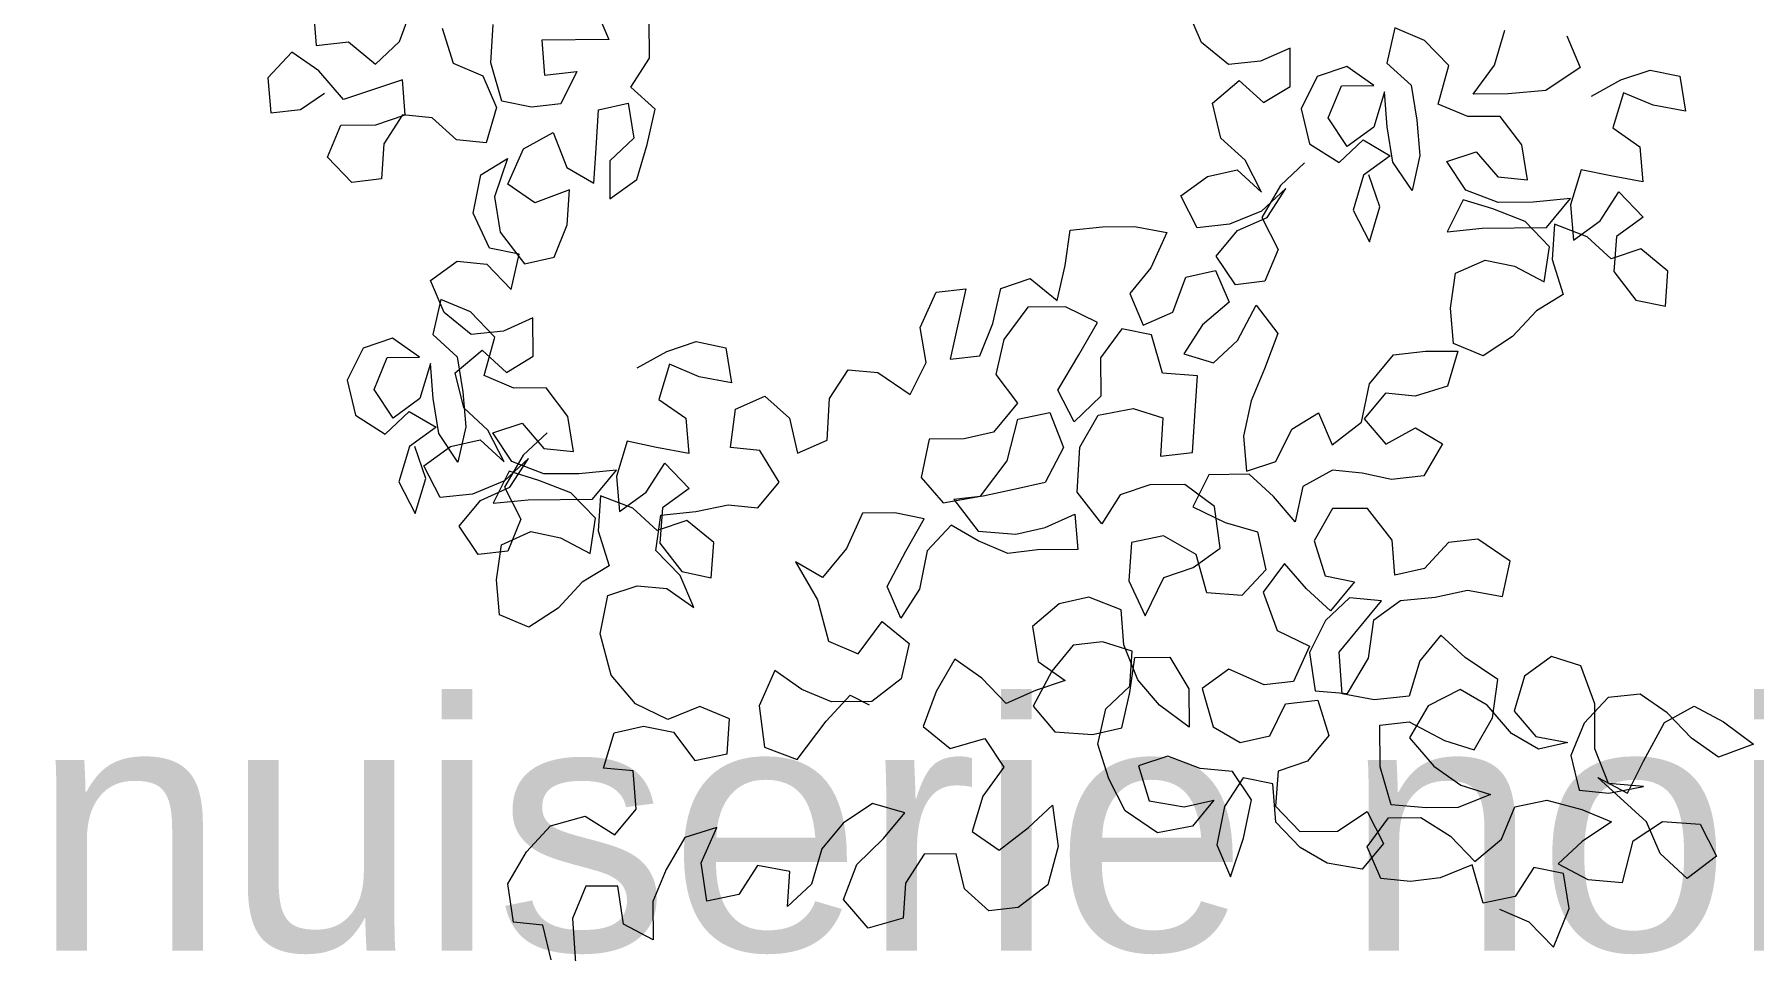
# Model space of a CAD drawing. Header units: millimetres. Extents: x 318905 to 439572, y -5133 to 105868.
# Drawn here: x 386704 to 387915, y 2137 to 2782 of the extents above; entities that cross this region are included whole.
import ezdxf

# ---------------------------------------------------------------- set-up
doc = ezdxf.new("R2010")
doc.units = ezdxf.units.MM
doc.header["$MEASUREMENT"] = 0
doc.layers.add('INTI_Agencement_Stylo_No__102', color=7, linetype='Continuous', lineweight=0, true_color=0xcccccc)
doc.layers.add('INTI_Etiquettes_Stylo_No__1', color=7, linetype='Continuous', lineweight=5)
doc.styles.add('STYLE_GENERE_2', font='Arial')

# ---------------------------------------------------------------- blocks, each defined once
blk = doc.blocks.new('arbre6[3]', base_point=(388660.4, -726.1))
at = {"layer": 'INTI_Agencement_Stylo_No__102', "linetype": 'Continuous'}
for p, q in [((386900.5, 2801.2), (386902.6, 2774.2)), ((386961.2, 2777), (386970.5, 2801.9)), ((387099.1, 2800.9), (387108.7, 2778.5)), ((387525.9, 2776.3), (387516.3, 2798.6)), ((386991.4, 2786.3), (386999.1, 2761.7)), ((387025.6, 2761.9), (387027.3, 2788.9)), ((387137.2, 2765.3), (387137, 2792.3)), ((387662, 2786.6), (387656.5, 2761.8)), ((387682.9, 2777.8), (387662, 2786.6)), ((387732.2, 2760.3), (387739.6, 2785.1)), ((386902.6, 2774.2), (386925.3, 2776.7)), ((386925.3, 2776.7), (386944.3, 2761.1)), ((386944.3, 2761.1), (386961.2, 2777)), ((387108.7, 2778.5), (387061.4, 2778)), ((387061.4, 2778), (387063.5, 2753.3)), ((387544.9, 2760.7), (387525.9, 2776.3)), ((387588.4, 2772.4), (387567.6, 2763.2)), ((387588.5, 2745.4), (387588.4, 2772.4)), ((387700, 2760), (387682.9, 2777.8)), ((387783.1, 2781), (387792.7, 2758.6)), ((386885.6, 2769.6), (386868.7, 2751.4)), ((386904.6, 2756.3), (386885.6, 2769.6)), ((386999.1, 2761.7), (387020, 2752.9)), ((387033.4, 2735), (387025.6, 2761.9)), ((387124.1, 2744.9), (387137.2, 2765.3)), ((387567.6, 2763.2), (387544.9, 2760.7)), ((387656.5, 2761.8), (387673.7, 2746.2)), ((387692.7, 2732.9), (387700, 2760)), ((387717.2, 2739.9), (387732.2, 2760.3)), ((386868.7, 2751.4), (386870.7, 2726.7)), ((386921.8, 2736.2), (386904.6, 2756.3)), ((386963.3, 2750.1), (386921.8, 2736.2)), ((386965.3, 2725.4), (386963.3, 2750.1)), ((387020, 2752.9), (387029.6, 2730.5)), ((387063.5, 2753.3), (387086.2, 2755.8)), ((387086.2, 2755.8), (387075, 2733.2)), ((387533.8, 2733.6), (387552.6, 2749.5)), ((387552.6, 2749.5), (387569.7, 2734)), ((387607.4, 2752.3), (387596.2, 2729.7)), ((387628.2, 2759.3), (387607.4, 2752.3)), ((387647.2, 2746), (387628.2, 2759.3)), ((387792.7, 2758.6), (387768.3, 2742.6)), ((387800.5, 2738.5), (387821.2, 2749.9)), ((387821.2, 2749.9), (387841.9, 2756.9)), ((387841.9, 2756.9), (387862.8, 2752.6)), ((387862.8, 2752.6), (387866.7, 2727.9)), ((386891.5, 2729.1), (386908.5, 2740.6)), ((387141.2, 2729.3), (387124.1, 2744.9)), ((387569.7, 2734), (387588.5, 2745.4)), ((387615.2, 2723.2), (387624.5, 2745.7)), ((387624.5, 2745.7), (387647.2, 2746)), ((387654.8, 2741.5), (387647.4, 2716.7)), ((387656.8, 2716.8), (387654.8, 2741.5)), ((387673.7, 2746.2), (387677.6, 2721.5)), ((387741.8, 2740.1), (387717.2, 2739.9)), ((387768.3, 2742.6), (387741.8, 2740.1)), ((387823.1, 2740.9), (387815.7, 2716.1)), ((387844, 2732.1), (387823.1, 2740.9)), ((386870.7, 2726.7), (386891.5, 2729.1)), ((386944.6, 2718.4), (386965.3, 2725.4)), ((386963.4, 2725.3), (386950.3, 2705)), ((386984.3, 2723.3), (386963.4, 2725.3)), ((387029.6, 2730.5), (387022.2, 2705.7)), ((387054.2, 2730.7), (387033.4, 2735)), ((387075, 2733.2), (387054.2, 2730.7)), ((387099.8, 2701.9), (387101.5, 2728.9)), ((387101.5, 2728.9), (387122.3, 2733.6)), ((387122.3, 2733.6), (387126.2, 2709)), ((387135.7, 2704.5), (387141.2, 2729.3)), ((387539.6, 2708.9), (387533.8, 2733.6)), ((387596.2, 2729.7), (387602.1, 2705)), ((387713.5, 2724.1), (387692.7, 2732.9)), ((387736.2, 2724.3), (387713.5, 2724.1)), ((387751.5, 2704.3), (387736.2, 2724.3)), ((387866.7, 2727.9), (387844, 2732.1)), ((386910.7, 2695.6), (386920, 2718.2)), ((386920, 2718.2), (386944.6, 2718.4)), ((387001.4, 2707.7), (386984.3, 2723.3)), ((387048.7, 2701.4), (387069.5, 2712.9)), ((387069.5, 2712.9), (387079.1, 2688.3)), ((387628.6, 2703.1), (387615.2, 2723.2)), ((387647.4, 2716.7), (387628.6, 2703.1)), ((387660.8, 2692.1), (387656.8, 2716.8)), ((387677.6, 2721.5), (387679.7, 2696.8)), ((387815.7, 2716.1), (387834.7, 2702.8)), ((386950.3, 2705), (386948.6, 2680.2)), ((387022.2, 2705.7), (387001.4, 2707.7)), ((387037.6, 2676.6), (387048.7, 2701.4)), ((387098.1, 2677.2), (387099.8, 2701.9)), ((387126.2, 2709), (387109.3, 2693)), ((387128.3, 2679.7), (387135.7, 2704.5)), ((387556.7, 2693.4), (387539.6, 2708.9)), ((387602.1, 2705), (387623, 2691.8)), ((387623, 2691.8), (387639.9, 2707.7)), ((387639.9, 2707.7), (387658.9, 2696.6)), ((387698.6, 2692.5), (387719.4, 2699.4)), ((387719.4, 2699.4), (387734.6, 2681.6)), ((387755.5, 2679.6), (387751.5, 2704.3)), ((387834.7, 2702.8), (387836.8, 2678.1)), ((386927.8, 2677.8), (386910.7, 2695.6)), ((387018.6, 2683.2), (387037.4, 2694.6)), ((387037.4, 2694.6), (387028.2, 2667.5)), ((387079.1, 2688.3), (387098.1, 2677.2)), ((387109.3, 2693), (387109.5, 2666.1)), ((387568.2, 2671), (387556.7, 2693.4)), ((387598.4, 2691.5), (387581.5, 2675.6)), ((387658.9, 2696.6), (387640, 2682.9)), ((387674.2, 2672), (387660.8, 2692.1)), ((387679.7, 2696.8), (387674.2, 2672)), ((387712, 2672.4), (387698.6, 2692.5)), ((386948.6, 2680.2), (386927.8, 2677.8)), ((387013.1, 2656.1), (387018.6, 2683.2)), ((387056.6, 2663.3), (387037.6, 2676.6)), ((387109.5, 2666.1), (387128.3, 2679.7)), ((387511.5, 2668.2), (387530.3, 2681.9)), ((387530.3, 2681.9), (387551.1, 2686.6)), ((387551.1, 2686.6), (387568.2, 2671)), ((387581.5, 2675.6), (387568.4, 2653)), ((387640, 2682.9), (387632.7, 2658.1)), ((387651.6, 2660.6), (387643.8, 2683)), ((387734.6, 2681.6), (387755.5, 2679.6)), ((387793.2, 2686.7), (387785.8, 2661.9)), ((387814.1, 2682.4), (387793.2, 2686.7)), ((387836.8, 2678.1), (387814.1, 2682.4)), ((387028.2, 2667.5), (387032.1, 2642.8)), ((387081.1, 2672.5), (387056.6, 2663.3)), ((387079.4, 2647.8), (387081.1, 2672.5)), ((387523, 2645.8), (387511.5, 2668.2)), ((387585.3, 2673.4), (387568.3, 2657.5)), ((387572.2, 2653), (387585.3, 2673.4)), ((387710.2, 2665.6), (387699, 2643)), ((387731, 2659.1), (387710.2, 2665.6)), ((387734.8, 2663.6), (387712, 2672.4)), ((387759.4, 2663.9), (387734.8, 2663.6)), ((387785.8, 2666.4), (387759.4, 2663.9)), ((387768.9, 2646), (387785.8, 2666.4)), ((387806.7, 2650.8), (387819.8, 2671.2)), ((387819.8, 2671.2), (387837, 2653.4)), ((387024.6, 2631.5), (387013.1, 2656.1)), ((387568.3, 2657.5), (387545.7, 2648.3)), ((387551.4, 2643.8), (387572.2, 2653)), ((387568.4, 2653), (387579.9, 2630.6)), ((387632.7, 2658.1), (387644.2, 2635.8)), ((387644.2, 2635.8), (387651.6, 2660.6)), ((387753.8, 2650.3), (387731, 2659.1)), ((387785.8, 2661.9), (387787.9, 2637.2)), ((387837, 2653.4), (387818.2, 2639.7)), ((387032.1, 2642.8), (387049.3, 2620.5)), ((387070.1, 2625.2), (387079.4, 2647.8)), ((387429.9, 2619.3), (387433.5, 2644.1)), ((387433.5, 2644.1), (387456.2, 2646.5)), ((387456.2, 2646.5), (387478.8, 2646.8)), ((387478.8, 2646.8), (387501.6, 2642.5)), ((387501.6, 2642.5), (387490.4, 2617.6)), ((387545.7, 2648.3), (387523, 2645.8)), ((387536.4, 2625.7), (387551.4, 2643.8)), ((387699, 2643), (387723.5, 2645.5)), ((387723.5, 2645.5), (387768.9, 2646)), ((387770.9, 2632.5), (387753.8, 2650.3)), ((387774.6, 2648.3), (387772.9, 2623.5)), ((387797.4, 2639.5), (387774.6, 2648.3)), ((387787.9, 2637.2), (387806.7, 2650.8)), ((387814.5, 2623.9), (387797.4, 2639.5)), ((387818.2, 2639.7), (387816.4, 2615)), ((387045.5, 2627.2), (387024.6, 2631.5)), ((387040, 2602.4), (387045.5, 2627.2)), ((387579.9, 2630.6), (387570.6, 2608.1)), ((387767.3, 2607.7), (387770.9, 2632.5)), ((387835.2, 2630.9), (387814.5, 2623.9)), ((387854.3, 2615.3), (387835.2, 2630.9)), ((386983.2, 2608.6), (387002, 2622.3)), ((387002, 2622.3), (387022.8, 2620.2)), ((387022.8, 2620.2), (387040, 2602.4)), ((387049.3, 2620.5), (387070.1, 2625.2)), ((387424.4, 2594.5), (387429.9, 2619.3)), ((387490.4, 2617.6), (387475.4, 2599.5)), ((387515, 2611.1), (387535.8, 2615.8)), ((387535.8, 2615.8), (387545.4, 2593.4)), ((387549.8, 2605.6), (387536.4, 2625.7)), ((387704.8, 2613.9), (387725.6, 2623.1)), ((387725.6, 2623.1), (387746.4, 2618.8)), ((387746.4, 2618.8), (387767.3, 2607.7)), ((387772.9, 2623.5), (387780.6, 2598.9)), ((387816.4, 2615), (387831.7, 2594.9)), ((387852.6, 2590.6), (387854.3, 2615.3)), ((386992.8, 2586.2), (386983.2, 2608.6)), ((387339.2, 2600.4), (387360, 2602.9)), ((387360, 2602.9), (387349, 2553.3)), ((387379.1, 2578.3), (387384.6, 2603.1)), ((387384.6, 2603.1), (387405.3, 2610.1)), ((387405.3, 2610.1), (387424.4, 2594.5)), ((387505.8, 2586.3), (387515, 2611.1)), ((387570.6, 2608.1), (387549.8, 2605.6)), ((387701.2, 2589.1), (387704.8, 2613.9)), ((386990.3, 2595.3), (386984.8, 2570.6)), ((387011.2, 2586.6), (386990.3, 2595.3)), ((387328, 2575.6), (387339.2, 2600.4)), ((387475.4, 2599.5), (387485, 2577.1)), ((387545.4, 2593.4), (387526.6, 2577.5)), ((387551.3, 2566.5), (387564.4, 2591.4)), ((387564.4, 2591.4), (387579.6, 2571.3)), ((387780.6, 2598.9), (387761.8, 2587.4)), ((387831.7, 2594.9), (387852.6, 2590.6)), ((387011.8, 2570.7), (386992.8, 2586.2)), ((387028.3, 2568.7), (387011.2, 2586.6)), ((387055.2, 2582.3), (387034.5, 2573.1)), ((387055.4, 2555.4), (387055.2, 2582.3)), ((387403.6, 2589.8), (387386.7, 2567.2)), ((387430.1, 2590.1), (387403.6, 2589.8)), ((387452.8, 2579), (387430.1, 2590.1)), ((387439.7, 2556.4), (387452.8, 2579)), ((387485, 2577.1), (387505.8, 2586.3)), ((387703.3, 2564.4), (387701.2, 2589.1)), ((387761.8, 2587.4), (387744.9, 2569.3)), ((386956.4, 2568), (386935.7, 2561.1)), ((386975.4, 2554.7), (386956.4, 2568)), ((386984.8, 2570.6), (387001.9, 2555)), ((387034.5, 2573.1), (387011.8, 2570.7)), ((387020.9, 2541.7), (387028.3, 2568.7)), ((387332, 2550.9), (387328, 2575.6)), ((387369.8, 2555.7), (387379.1, 2578.3)), ((387386.7, 2567.2), (387381.2, 2542.4)), ((387469.9, 2574.7), (387454.9, 2554.3)), ((387490.7, 2570.4), (387469.9, 2574.7)), ((387498.5, 2543.5), (387490.7, 2570.4)), ((387526.6, 2577.5), (387513.5, 2557.1)), ((387534.4, 2550.6), (387551.3, 2566.5)), ((387579.6, 2571.3), (387570.3, 2546.5)), ((387744.9, 2569.3), (387724.2, 2555.6)), ((386935.7, 2561.1), (386924.5, 2538.5)), ((386943.4, 2531.9), (386952.7, 2554.5)), ((386952.7, 2554.5), (386975.4, 2554.7)), ((387000.6, 2543.6), (387019.5, 2559.5)), ((387001.9, 2555), (387005.9, 2530.3)), ((387019.5, 2559.5), (387036.6, 2543.9)), ((387036.6, 2543.9), (387055.4, 2555.4)), ((387128.7, 2547.2), (387149.4, 2558.7)), ((387149.4, 2558.7), (387170.2, 2565.6)), ((387170.2, 2565.6), (387191, 2561.3)), ((387191, 2561.3), (387195, 2536.6)), ((387349, 2553.3), (387369.8, 2555.7)), ((387424.8, 2531.5), (387439.7, 2556.4)), ((387454.9, 2554.3), (387455.1, 2527.3)), ((387513.5, 2557.1), (387534.4, 2550.6)), ((387644.2, 2535.9), (387661.1, 2556.3)), ((387661.1, 2556.3), (387683.8, 2558.8)), ((387683.8, 2558.8), (387706.5, 2559)), ((387706.5, 2559), (387699.1, 2534.2)), ((387724.2, 2555.6), (387703.3, 2564.4)), ((386983, 2550.3), (386975.6, 2525.5)), ((386985.1, 2525.6), (386983, 2550.3)), ((387006.5, 2518.9), (387000.6, 2543.6)), ((387151.4, 2549.7), (387144, 2524.9)), ((387172.3, 2540.9), (387151.4, 2549.7)), ((387264, 2525.5), (387277.1, 2545.8)), ((387277.1, 2545.8), (387298, 2543.8)), ((387298, 2543.8), (387320.8, 2528.3)), ((387320.8, 2528.3), (387332, 2550.9)), ((387381.2, 2542.4), (387396.5, 2522.3)), ((387523.1, 2541.5), (387498.5, 2543.5)), ((387570.3, 2546.5), (387561, 2523.9)), ((386924.5, 2538.5), (386930.3, 2513.8)), ((386956.8, 2511.8), (386943.4, 2531.9)), ((387005.9, 2530.3), (387007.9, 2505.6)), ((387041.8, 2532.9), (387020.9, 2541.7)), ((387064.5, 2533.1), (387041.8, 2532.9)), ((387079.8, 2513), (387064.5, 2533.1)), ((387195, 2536.6), (387172.3, 2540.9)), ((387436.3, 2509.2), (387424.8, 2531.5)), ((387521.4, 2516.8), (387523.1, 2541.5)), ((387638.7, 2508.9), (387644.2, 2535.9)), ((387699.1, 2534.2), (387676.4, 2527.3)), ((386975.6, 2525.5), (386956.8, 2511.8)), ((386989.1, 2500.9), (386985.1, 2525.6)), ((387023.6, 2503.3), (387006.5, 2518.9)), ((387144, 2524.9), (387163, 2511.6)), ((387194.3, 2491.1), (387197.9, 2518.1)), ((387197.9, 2518.1), (387218.6, 2527.3)), ((387218.6, 2527.3), (387235.8, 2511.7)), ((387262.3, 2496.2), (387264, 2525.5)), ((387396.5, 2522.3), (387379.6, 2501.9)), ((387455.1, 2527.3), (387436.3, 2509.2)), ((387453.3, 2513.8), (387477.8, 2518.6)), ((387477.8, 2518.6), (387498.7, 2512)), ((387561, 2523.9), (387555.5, 2499.1)), ((387655.6, 2529.3), (387640.6, 2511.2)), ((387676.4, 2527.3), (387655.6, 2529.3)), ((386930.3, 2513.8), (386951.2, 2500.5)), ((386951.2, 2500.5), (386968.1, 2516.4)), ((386968.1, 2516.4), (386987.1, 2505.4)), ((387026.9, 2501.3), (387047.6, 2508.2)), ((387047.6, 2508.2), (387062.9, 2490.4)), ((387083.7, 2488.3), (387079.8, 2513)), ((387163, 2511.6), (387165.1, 2486.9)), ((387235.8, 2511.7), (387241.6, 2487)), ((387389.2, 2481.7), (387396.6, 2511)), ((387396.6, 2511), (387419.2, 2515.8)), ((387419.2, 2515.8), (387428.9, 2491.1)), ((387440.2, 2491.2), (387453.3, 2513.8)), ((387498.7, 2512), (387497, 2485)), ((387519.7, 2487.5), (387521.4, 2516.8)), ((387589.6, 2503.9), (387608.4, 2515.4)), ((387608.4, 2515.4), (387618, 2493)), ((387618, 2493), (387638.7, 2508.9)), ((387640.6, 2511.2), (387655.8, 2493.3)), ((386987.1, 2505.4), (386968.3, 2491.7)), ((387002.4, 2480.8), (386989.1, 2500.9)), ((386997.2, 2491.8), (387018, 2496.5)), ((387007.9, 2505.6), (387002.4, 2480.8)), ((387018, 2496.5), (387035.1, 2481)), ((387035.1, 2481), (387023.6, 2503.3)), ((387040.3, 2481.2), (387026.9, 2501.3)), ((387065.3, 2501.5), (387048.3, 2485.6)), ((387121.5, 2495.4), (387114.1, 2470.6)), ((387142.3, 2491.1), (387121.5, 2495.4)), ((387241.6, 2487), (387262.3, 2496.2)), ((387334.2, 2496.9), (387328.7, 2469.9)), ((387358.8, 2497.2), (387334.2, 2496.9)), ((387379.6, 2501.9), (387358.8, 2497.2)), ((387555.5, 2499.1), (387557.6, 2474.4)), ((387578.4, 2481.3), (387589.6, 2503.9)), ((387655.8, 2493.3), (387676.6, 2504.8)), ((387676.6, 2504.8), (387695.6, 2493.7)), ((387695.6, 2493.7), (387682.5, 2471.1)), ((386968.3, 2491.7), (386960.9, 2466.9)), ((386979.8, 2469.3), (386972.1, 2491.7)), ((386978.4, 2478.2), (386997.2, 2491.8)), ((387052.1, 2483.4), (387035.2, 2467.5)), ((387048.3, 2485.6), (387035.3, 2463)), ((387039, 2463), (387052.1, 2483.4)), ((387062.9, 2490.4), (387083.7, 2488.3)), ((387165.1, 2486.9), (387142.3, 2491.1)), ((387215.1, 2489), (387194.3, 2491.1)), ((387228.5, 2466.7), (387215.1, 2489)), ((387370.4, 2456.8), (387389.2, 2481.7)), ((387428.9, 2491.1), (387415.8, 2466.3)), ((387438.5, 2459.7), (387440.2, 2491.2)), ((387497, 2485), (387519.7, 2487.5)), ((386989.9, 2455.8), (386978.4, 2478.2)), ((387038.4, 2474.4), (387027.2, 2451.8)), ((387059.3, 2467.9), (387038.4, 2474.4)), ((387063, 2472.4), (387040.3, 2481.2)), ((387087.6, 2472.6), (387063, 2472.4)), ((387114.1, 2475.1), (387087.6, 2472.6)), ((387097.2, 2454.7), (387114.1, 2475.1)), ((387114.1, 2470.6), (387116.2, 2445.9)), ((387135, 2459.6), (387148.1, 2480)), ((387148.1, 2480), (387165.2, 2462.1)), ((387328.7, 2469.9), (387344, 2452.1)), ((387531.1, 2471.9), (387519.9, 2449.3)), ((387559.5, 2472.2), (387531.1, 2471.9)), ((387557.6, 2474.4), (387578.4, 2481.3)), ((387576.6, 2456.6), (387559.5, 2472.2)), ((387618.1, 2475), (387597.4, 2463.5)), ((387639, 2472.9), (387618.1, 2475)), ((387659.8, 2468.6), (387639, 2472.9)), ((387682.5, 2471.1), (387659.8, 2468.6)), ((386960.9, 2466.9), (386972.4, 2444.5)), ((386972.4, 2444.5), (386979.8, 2469.3)), ((387012.6, 2458.3), (386989.9, 2455.8)), ((387035.2, 2467.5), (387012.6, 2458.3)), ((387018.3, 2453.8), (387039, 2463)), ((387035.3, 2463), (387046.8, 2440.6)), ((387082, 2459.1), (387059.3, 2467.9)), ((387099.2, 2441.3), (387082, 2459.1)), ((387116.2, 2445.9), (387135, 2459.6)), ((387165.2, 2462.1), (387146.4, 2448.5)), ((387213.5, 2448.5), (387228.5, 2466.7)), ((387395, 2461.6), (387372.3, 2456.8)), ((387415.8, 2466.3), (387395, 2461.6)), ((387455.7, 2437.4), (387438.5, 2459.7)), ((387468.8, 2457.8), (387455.7, 2437.4)), ((387489.6, 2464.7), (387468.8, 2457.8)), ((387514.2, 2465), (387489.6, 2464.7)), ((387535.1, 2449.4), (387514.2, 2465)), ((387597.4, 2463.5), (387591.9, 2438.7)), ((387003.3, 2435.7), (387018.3, 2453.8)), ((387027.2, 2451.8), (387051.8, 2454.3)), ((387051.8, 2454.3), (387097.2, 2454.7)), ((387102.9, 2457), (387101.1, 2432.3)), ((387125.6, 2448.3), (387102.9, 2457)), ((387142.7, 2432.7), (387125.6, 2448.3)), ((387146.4, 2448.5), (387144.7, 2423.7)), ((387145.4, 2443.4), (387170, 2445.9)), ((387170, 2445.9), (387192.7, 2450.6)), ((387192.7, 2450.6), (387213.5, 2448.5)), ((387344, 2452.1), (387370.4, 2456.8)), ((387372.3, 2456.8), (387351.5, 2454.4)), ((387351.5, 2454.4), (387368.7, 2432.1)), ((387519.9, 2449.3), (387542.7, 2438.3)), ((387539.1, 2420.2), (387535.1, 2449.4)), ((387591.9, 2438.7), (387576.6, 2456.6)), ((387618.3, 2448), (387605.2, 2425.4)), ((387642.9, 2448.2), (387618.3, 2448)), ((387660.1, 2425.9), (387642.9, 2448.2)), ((387016.7, 2415.6), (387003.3, 2435.7)), ((387046.8, 2440.6), (387037.5, 2418)), ((387095.6, 2416.5), (387099.2, 2441.3)), ((387141.8, 2418.6), (387145.4, 2443.4)), ((387163.5, 2439.6), (387142.7, 2432.7)), ((387182.5, 2424.1), (387163.5, 2439.6)), ((387287.3, 2444.8), (387276.1, 2419.9)), ((387310, 2445), (387287.3, 2444.8)), ((387330.8, 2440.7), (387310, 2445)), ((387317.7, 2418.1), (387330.8, 2440.7)), ((387349.8, 2436.4), (387332.9, 2418.2)), ((387368.8, 2425.3), (387349.8, 2436.4)), ((387395.2, 2430.1), (387416, 2434.8)), ((387416, 2434.8), (387436.7, 2444)), ((387436.7, 2444), (387438.8, 2419.3)), ((387542.7, 2438.3), (387565.5, 2431.7)), ((387029.5, 2397.9), (387033.1, 2422.6)), ((387033.1, 2422.6), (387053.8, 2431.8)), ((387053.8, 2431.8), (387074.7, 2427.5)), ((387074.7, 2427.5), (387095.6, 2416.5)), ((387101.1, 2432.3), (387108.9, 2407.6)), ((387144.7, 2423.7), (387160, 2403.6)), ((387180.8, 2399.3), (387182.5, 2424.1)), ((387368.7, 2432.1), (387395.2, 2430.1)), ((387389.6, 2416.5), (387368.8, 2425.3)), ((387476.6, 2424.1), (387474.9, 2397.1)), ((387499.3, 2428.8), (387476.6, 2424.1)), ((387522.1, 2415.6), (387499.3, 2428.8)), ((387565.5, 2431.7), (387571.3, 2404.8)), ((387605.2, 2425.4), (387613, 2400.7)), ((387662.1, 2401.2), (387660.1, 2425.9)), ((387699.8, 2424.1), (387682.9, 2405.9)), ((387720.6, 2426.5), (387699.8, 2424.1)), ((387743.4, 2411), (387720.6, 2426.5)), ((387037.5, 2418), (387016.7, 2415.6)), ((387159, 2400.8), (387141.8, 2418.6)), ((387259.2, 2399.5), (387240.2, 2410.6)), ((387240.2, 2410.6), (387255.6, 2383.7)), ((387276.1, 2419.9), (387259.2, 2399.5)), ((387304.7, 2393.2), (387317.7, 2418.1)), ((387332.9, 2418.2), (387327.4, 2391.2)), ((387410.4, 2419), (387389.6, 2416.5)), ((387438.8, 2419.3), (387410.4, 2419)), ((387520.2, 2406.6), (387539.1, 2420.2)), ((387529.8, 2388.7), (387522.1, 2415.6)), ((387584.5, 2409.4), (387569.5, 2389.1)), ((387599.8, 2391.6), (387584.5, 2409.4)), ((387737.9, 2386.2), (387743.4, 2411)), ((387031.6, 2373.1), (387029.5, 2397.9)), ((387108.9, 2407.6), (387090, 2396.2)), ((387168.6, 2378.4), (387159, 2400.8)), ((387160, 2403.6), (387180.8, 2399.3)), ((387474.9, 2397.1), (387486.4, 2372.5)), ((387486.4, 2372.5), (387499.5, 2399.6)), ((387499.5, 2399.6), (387520.2, 2406.6)), ((387571.3, 2404.8), (387554.4, 2386.7)), ((387613, 2400.7), (387633.8, 2396.4)), ((387682.9, 2405.9), (387662.1, 2401.2)), ((387090, 2396.2), (387073.1, 2378)), ((387102.5, 2359.8), (387108, 2386.8)), ((387108, 2386.8), (387128.7, 2393.7)), ((387128.7, 2393.7), (387149.6, 2391.7)), ((387149.6, 2391.7), (387168.6, 2378.4)), ((387314.3, 2370.8), (387304.7, 2393.2)), ((387327.4, 2391.2), (387314.3, 2370.8)), ((387446.6, 2385.6), (387425.8, 2380.9)), ((387469.4, 2376.8), (387446.6, 2385.6)), ((387554.4, 2386.7), (387529.8, 2388.7)), ((387569.5, 2389.1), (387579.2, 2362.2)), ((387616.9, 2376), (387599.8, 2391.6)), ((387630.1, 2385.1), (387613.2, 2369.2)), ((387633.8, 2396.4), (387616.9, 2376)), ((387652.8, 2383.1), (387630.1, 2385.1)), ((387666.1, 2383.3), (387690.6, 2385.7)), ((387690.6, 2385.7), (387713.3, 2390.5)), ((387713.3, 2390.5), (387737.9, 2386.2)), ((387052.4, 2364.4), (387031.6, 2373.1)), ((387073.1, 2378), (387052.4, 2364.4)), ((387255.6, 2383.7), (387263.3, 2354.6)), ((387425.8, 2380.9), (387407, 2365)), ((387471.4, 2352.1), (387469.4, 2376.8)), ((387622.8, 2346.9), (387652.8, 2383.1)), ((387647.2, 2369.6), (387666.1, 2383.3)), ((387284.2, 2345.8), (387301.1, 2368.4)), ((387301.1, 2368.4), (387320.1, 2352.9)), ((387407, 2365), (387411, 2340.3)), ((387579.2, 2362.2), (387602, 2351.1)), ((387613.2, 2369.2), (387602, 2346.6)), ((387643.6, 2342.6), (387647.2, 2369.6)), ((387110.3, 2330.6), (387102.5, 2359.8)), ((387263.3, 2354.6), (387284.2, 2345.8)), ((387320.1, 2352.9), (387314.6, 2328.1)), ((387435.5, 2351.8), (387420.5, 2333.6)), ((387456.3, 2354.2), (387435.5, 2351.8)), ((387477.1, 2347.7), (387456.3, 2354.2)), ((387481.1, 2327.5), (387471.4, 2352.1)), ((387602, 2351.1), (387590.8, 2326.3)), ((387694.6, 2358.8), (387679.6, 2340.7)), ((387711.7, 2343.2), (387694.6, 2358.8)), ((387352.3, 2342), (387339.2, 2319.3)), ((387371.3, 2328.7), (387352.3, 2342)), ((387411, 2340.3), (387430, 2327)), ((387475.4, 2322.9), (387477.1, 2347.7)), ((387475.4, 2318.4), (387479.1, 2343.2)), ((387479.1, 2343.2), (387503.6, 2343.4)), ((387503.6, 2343.4), (387517, 2321.1)), ((387602, 2346.6), (387606, 2319.7)), ((387624.9, 2317.6), (387622.8, 2346.9)), ((387628.7, 2317.7), (387643.6, 2342.6)), ((387679.6, 2340.7), (387672.2, 2315.9)), ((387734.5, 2327.7), (387711.7, 2343.2)), ((387772.3, 2343.8), (387753.4, 2330.1)), ((387793.1, 2337.3), (387772.3, 2343.8)), ((387802.8, 2310.4), (387793.1, 2337.3)), ((387127.4, 2310.5), (387110.3, 2330.6)), ((387225.6, 2334), (387214.5, 2309.1)), ((387244.6, 2320.7), (387225.6, 2334)), ((387314.6, 2328.1), (387293.9, 2312.2)), ((387388.5, 2310.8), (387371.3, 2328.7)), ((387420.5, 2333.6), (387407.4, 2308.8)), ((387430, 2327), (387409.2, 2320)), ((387496.3, 2309.6), (387481.1, 2327.5)), ((387545.3, 2334.9), (387526.5, 2321.2)), ((387570, 2323.9), (387545.3, 2334.9)), ((387590.8, 2326.3), (387570, 2323.9)), ((387730.9, 2300.7), (387734.5, 2327.7)), ((387753.4, 2330.1), (387746, 2305.3)), ((387265.5, 2311.9), (387244.6, 2320.7)), ((387261.8, 2298.4), (387278.7, 2316.5)), ((387293.9, 2312.2), (387265.5, 2311.9)), ((387278.7, 2316.5), (387292, 2309.9)), ((387339.2, 2319.3), (387330, 2294.5)), ((387409.2, 2320), (387388.5, 2310.8)), ((387458.5, 2307), (387475.4, 2322.9)), ((387469.9, 2293.6), (387475.4, 2318.4)), ((387517, 2321.1), (387517.2, 2294.1)), ((387526.5, 2321.2), (387534.3, 2294.3)), ((387585.2, 2310.5), (387607.9, 2313)), ((387606, 2319.7), (387628.7, 2317.7)), ((387607.9, 2313), (387615.6, 2288.3)), ((387647.6, 2313.4), (387624.9, 2317.6)), ((387672.2, 2315.9), (387647.6, 2313.4)), ((387708.1, 2320.7), (387685.5, 2309.2)), ((387727.1, 2309.6), (387708.1, 2320.7)), ((387812.2, 2315), (387795.3, 2296.8)), ((387834.9, 2317.4), (387812.2, 2315)), ((387853.9, 2304.1), (387834.9, 2317.4)), ((387150.2, 2299.5), (387127.4, 2310.5)), ((387172.8, 2308.7), (387150.2, 2299.5)), ((387193.7, 2299.9), (387172.8, 2308.7)), ((387214.5, 2309.1), (387218.4, 2279.9)), ((387407.4, 2308.8), (387422.7, 2290.9)), ((387453, 2282.2), (387458.5, 2307)), ((387517.2, 2294.1), (387496.3, 2309.6)), ((387574, 2287.9), (387585.2, 2310.5)), ((387685.5, 2309.2), (387672.4, 2286.6)), ((387717.9, 2278.1), (387730.9, 2300.7)), ((387744.3, 2289.6), (387727.1, 2309.6)), ((387746, 2305.3), (387761.3, 2287.5)), ((387803, 2278.9), (387802.8, 2310.4)), ((387852, 2297.4), (387872.8, 2308.8)), ((387871, 2286.3), (387853.9, 2304.1)), ((387872.8, 2308.8), (387893.6, 2297.8)), ((387105, 2265.3), (387112.4, 2290.1)), ((387112.4, 2290.1), (387133.2, 2294.8)), ((387133.2, 2294.8), (387154.1, 2290.6)), ((387154.1, 2290.6), (387169.3, 2270.5)), ((387192, 2275.2), (387193.7, 2299.9)), ((387241.2, 2271.2), (387261.8, 2298.4)), ((387330, 2294.5), (387349, 2279)), ((387422.7, 2290.9), (387449.2, 2288.9)), ((387449.2, 2288.9), (387469.9, 2293.6)), ((387534.3, 2294.3), (387553.2, 2283.2)), ((387553.2, 2283.2), (387574, 2287.9)), ((387615.6, 2288.3), (387600.6, 2270.2)), ((387651.5, 2295.4), (387672.3, 2297.9)), ((387651.7, 2266.2), (387651.5, 2295.4)), ((387672.3, 2297.9), (387697, 2284.6)), ((387763.3, 2278.5), (387744.3, 2289.6)), ((387795.3, 2296.8), (387786, 2274.2)), ((387837.1, 2270.2), (387852, 2297.4)), ((387893.6, 2297.8), (387914.6, 2282.2)), ((387218.4, 2279.9), (387241.2, 2271.2)), ((387349, 2279), (387373.5, 2286)), ((387373.5, 2286), (387386.9, 2265.8)), ((387460.7, 2257.6), (387453, 2282.2)), ((387672.4, 2286.6), (387689.6, 2266.6)), ((387697, 2284.6), (387717.9, 2278.1)), ((387761.3, 2287.5), (387784, 2283.2)), ((387784, 2283.2), (387763.3, 2278.5)), ((387812.6, 2254.3), (387803, 2278.9)), ((387890, 2273), (387871, 2286.3)), ((387914.6, 2282.2), (387890, 2273)), ((387125.9, 2263.3), (387105, 2265.3)), ((387169.3, 2270.5), (387192, 2275.2)), ((387386.9, 2265.8), (387371.9, 2245.5)), ((387502.2, 2273.7), (387481.5, 2266.8)), ((387481.5, 2266.8), (387489.2, 2242.1)), ((387525, 2264.9), (387502.2, 2273.7)), ((387547.7, 2262.9), (387525, 2264.9)), ((387600.6, 2270.2), (387579.9, 2263.2)), ((387659.5, 2239.3), (387651.7, 2266.2)), ((387689.6, 2266.6), (387708.6, 2253.3)), ((387786, 2274.2), (387791.8, 2249.6)), ((387825.9, 2247.7), (387837.1, 2270.2)), ((387127.9, 2236.3), (387125.9, 2263.3)), ((387472.2, 2235.2), (387460.7, 2257.6)), ((387555.3, 2258.5), (387542.2, 2238.1)), ((387561.1, 2242.8), (387547.7, 2262.9)), ((387576.1, 2254.2), (387555.3, 2258.5)), ((387578.2, 2227.2), (387576.1, 2254.2)), ((387579.9, 2263.2), (387578.1, 2238.5)), ((387708.6, 2253.3), (387729.4, 2246.7)), ((387839.3, 2227.5), (387805, 2258.7)), ((387805, 2258.7), (387825.9, 2247.7)), ((387837.2, 2252.3), (387812.6, 2254.3)), ((387812.7, 2247.5), (387837.2, 2252.3)), ((387294.4, 2240.2), (387273.7, 2226.5)), ((387317.1, 2233.7), (387294.4, 2240.2)), ((387371.9, 2245.5), (387364.5, 2220.7)), ((387489.2, 2242.1), (387513.8, 2237.9)), ((387513.8, 2237.9), (387534.6, 2242.6)), ((387534.6, 2242.6), (387519.6, 2224.4)), ((387555.6, 2215.8), (387561.1, 2242.8)), ((387729.4, 2246.7), (387706.8, 2237.5)), ((387746.5, 2237.9), (387769.2, 2242.6)), ((387769.2, 2242.6), (387793.8, 2236.1)), ((387791.8, 2249.6), (387812.7, 2247.5)), ((387067.5, 2224.5), (387092, 2231.5)), ((387092, 2231.5), (387112.9, 2218.2)), ((387112.9, 2218.2), (387127.9, 2236.3)), ((387302.1, 2215.6), (387317.1, 2233.7)), ((387404.2, 2223.3), (387421.1, 2239.2)), ((387421.1, 2239.2), (387425.1, 2210)), ((387495, 2219.7), (387472.2, 2235.2)), ((387542.2, 2238.1), (387536.7, 2211.1)), ((387578.1, 2238.5), (387595.3, 2220.7)), ((387621.8, 2220.9), (387642.5, 2234.6)), ((387642.5, 2234.6), (387654, 2212.2)), ((387642.7, 2209.9), (387657.7, 2230.3)), ((387657.7, 2230.3), (387680.4, 2230.5)), ((387684.1, 2237.3), (387659.5, 2239.3)), ((387680.4, 2230.5), (387701.3, 2217.2)), ((387706.8, 2237.5), (387684.1, 2237.3)), ((387737.2, 2215.3), (387746.5, 2237.9)), ((387793.8, 2236.1), (387814.7, 2227.3)), ((387829.9, 2214), (387850.6, 2227.7)), ((387848.9, 2205.2), (387839.3, 2227.5)), ((387850.6, 2227.7), (387877.1, 2225.7)), ((387050.6, 2206.3), (387067.5, 2224.5)), ((387162.1, 2216.4), (387149, 2193.8)), ((387184.8, 2223.4), (387162.1, 2216.4)), ((387173.6, 2198.6), (387184.8, 2223.4)), ((387273.7, 2226.5), (387258.7, 2208.4)), ((387283.3, 2197.4), (387302.1, 2215.6)), ((387364.5, 2220.7), (387383.5, 2207.4)), ((387383.5, 2207.4), (387404.2, 2223.3)), ((387519.6, 2224.4), (387495, 2219.7)), ((387546.3, 2188.7), (387555.6, 2215.8)), ((387595.4, 2209.4), (387578.2, 2227.2)), ((387595.3, 2220.7), (387621.8, 2220.9)), ((387701.3, 2217.2), (387718.4, 2199.4)), ((387718.4, 2199.4), (387737.2, 2215.3)), ((387814.7, 2227.3), (387794, 2213.6)), ((387877.1, 2225.7), (387888.6, 2203.3)), ((387037.5, 2183.7), (387050.6, 2206.3)), ((387258.7, 2208.4), (387251.3, 2183.6)), ((387330.6, 2204.6), (387317.5, 2184.2)), ((387353.3, 2204.8), (387330.6, 2204.6)), ((387359.1, 2180.1), (387353.3, 2204.8)), ((387425.1, 2210), (387417.7, 2183)), ((387536.7, 2211.1), (387546.3, 2188.7)), ((387614.4, 2198.4), (387595.4, 2209.4)), ((387654, 2212.2), (387639, 2194.1)), ((387652.3, 2187.5), (387642.7, 2209.9)), ((387794, 2213.6), (387777.1, 2197.7)), ((387822.5, 2184.7), (387829.9, 2214)), ((387867.9, 2187.4), (387848.9, 2205.2)), ((387888.6, 2203.3), (387867.9, 2187.4)), ((387149, 2193.8), (387139.7, 2171.2)), ((387177.6, 2171.6), (387173.6, 2198.6)), ((387213.3, 2196.7), (387200.2, 2176.3)), ((387236.1, 2192.4), (387213.3, 2196.7)), ((387234.4, 2167.7), (387236.1, 2192.4)), ((387274, 2172.6), (387283.3, 2197.4)), ((387639, 2194.1), (387614.4, 2198.4)), ((387716.5, 2197.1), (387693.9, 2187.9)), ((387724.3, 2170.2), (387716.5, 2197.1)), ((387760, 2195.3), (387746.9, 2174.9)), ((387780.9, 2191), (387760, 2195.3)), ((387777.1, 2197.7), (387797.9, 2186.7)), ((387784.8, 2166.3), (387780.9, 2191)), ((387041.5, 2156.8), (387037.5, 2183.7)), ((387092.4, 2182), (387083.1, 2159.4)), ((387115.1, 2182.2), (387092.4, 2182)), ((387119, 2155.3), (387115.1, 2182.2)), ((387251.3, 2183.6), (387234.4, 2167.7)), ((387317.5, 2184.2), (387315.8, 2159.5)), ((387376.3, 2164.6), (387359.1, 2180.1)), ((387417.7, 2183), (387397, 2167)), ((387673.1, 2185.4), (387652.3, 2187.5)), ((387693.9, 2187.9), (387673.1, 2185.4)), ((387797.9, 2186.7), (387822.5, 2184.7)), ((387139.7, 2171.2), (387139.9, 2144.3)), ((387200.2, 2176.3), (387177.6, 2171.6)), ((387291.2, 2152.5), (387274, 2172.6)), ((387397, 2167), (387376.3, 2164.6)), ((387746.9, 2174.9), (387724.3, 2170.2)), ((387062.3, 2154.7), (387041.5, 2156.8)), ((387068.1, 2130.1), (387062.3, 2154.7)), ((387083.1, 2159.4), (387085.2, 2128)), ((387139.9, 2144.3), (387119, 2155.3)), ((387315.8, 2159.5), (387291.2, 2152.5)), ((387735.7, 2165.8), (387756.5, 2157)), ((387756.5, 2157), (387773.7, 2139.2)), ((387773.7, 2139.2), (387784.8, 2166.3))]:
    blk.add_line(p, q, dxfattribs=at)

msp = doc.modelspace()

# ---------------------------------------------------------------- block references
at = {"layer": 'INTI_Agencement_Stylo_No__102', "linetype": 'Continuous'}
msp.add_blockref('arbre6[3]', (388660.431, -726.071), dxfattribs=at)

# ---------------------------------------------------------------- texts
at = {"layer": 'INTI_Etiquettes_Stylo_No__1', "linetype": 'Continuous', "insert": (389189.493, 2134.213), "char_height": 175, "attachment_point": 9, "rotation": 0.000389, "style": 'STYLE_GENERE_2'}
msp.add_mtext('\\A1;{\\pqr;\\fArial|b0|i0|c0|p34;Menuiserie noir RAL 9005}', dxfattribs=at)

doc.saveas('drawing.dxf')
